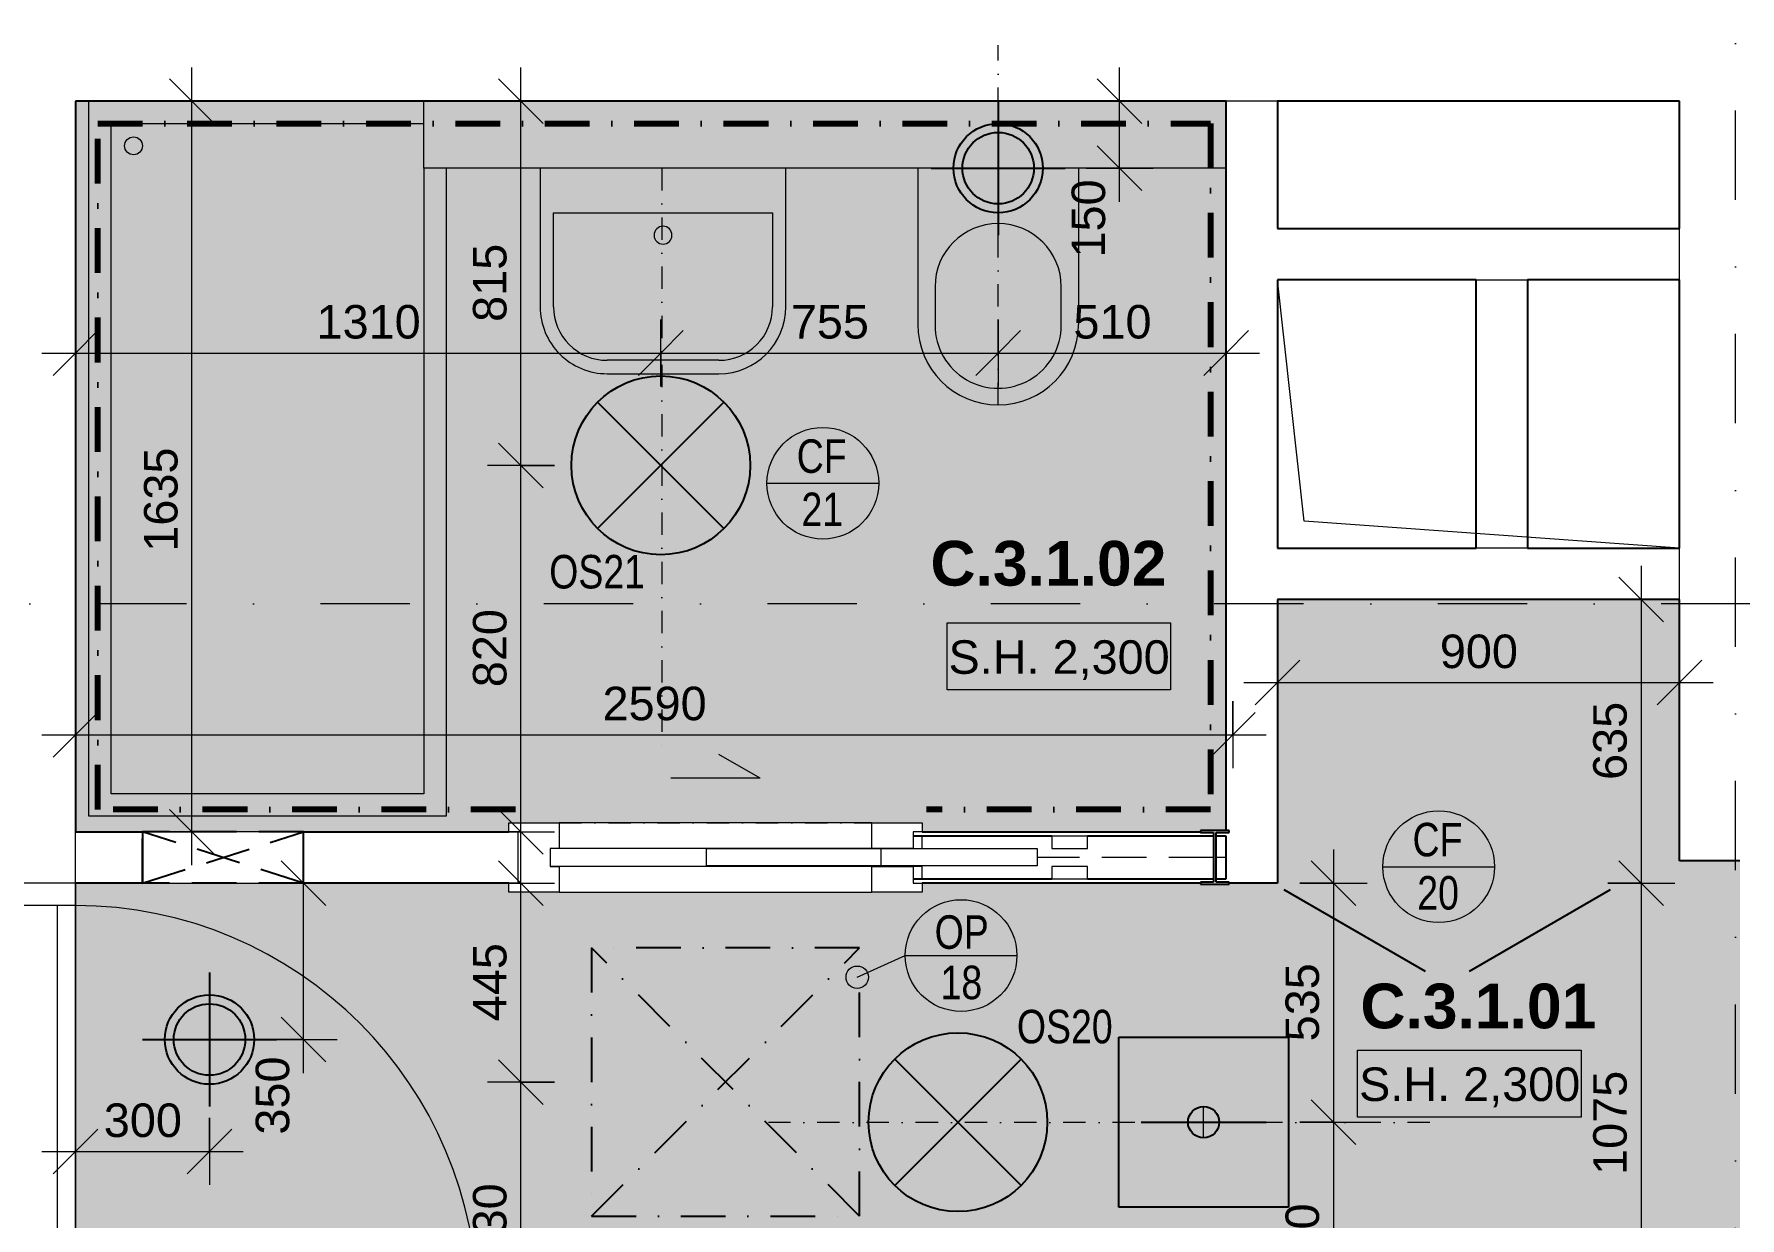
# Model space of a CAD drawing. Header units: millimetres. Extents: x -48393 to -1543, y -7799 to 13735.
# Drawn here: x -32542 to -28725, y -1976 to 673 of the extents above; entities that cross this region are included whole.
import ezdxf

# ---------------------------------------------------------------- set-up
doc = ezdxf.new("R2010")
doc.units = ezdxf.units.MM
for name, pattern in [('ABMV_DashDot_2_2mm-S0_6mm', [110, 50, -30, 0, -30]), ('HA_Dash_3mm-S1mm', [150, 100, -50]), ('HA_DashDot_10mm-S3mm', [500, 200, -150, 0, -150]), ('HA_DashDot_2_2mm-S0_6mm', [110, 50, -30, 0, -30]), ('HA_DashDot_4mm-S1mm', [200, 100, -50, 0, -50])]:
    doc.linetypes.add(name, pattern=pattern)
for name, color, linetype, lineweight in [('-UNDERLAY_A-DETL-____-OTLN', 9, 'Continuous', 25), ('-UNDERLAY_I-WALL-____-OTLN', 9, 'Continuous', 9), ('-UNDERLAY_P-SANR-FIXT-OTLN', 9, 'Continuous', 9), ('A-____-____-DIMS', 9, 'Continuous', 5), ('A-____-____-DIMS-50', 9, 'Continuous', 5), ('A-AREA-____-IDEN', 9, 'Continuous', 9), ('A-CLNG-____-IDEN', 9, 'Continuous', 9), ('A-CLNG-____-PATT', 9, 'Continuous', 9), ('A-DETL-____-OTLN', 9, 'Continuous', 25), ('A-DETL-____-THIN', 9, 'Continuous', 9), ('A-DETL-GENF-OTLN', 9, 'Continuous', 9), ('A-DOOR-____-MCUT', 9, 'HA_DashDot_2_2mm-S0_6mm', 9), ('A-DOOR-____-OTLN', 9, 'Continuous', 9), ('A-DOOR-FRAM-OTLN', 9, 'Continuous', 9), ('A-FLOR-____-OVHD', 9, 'HA_DashDot_4mm-S1mm', 25), ('A-GENM-____-HDLN', 9, 'HA_Dash_3mm-S1mm', 9), ('A-GENM-____-IDEN', 9, 'Continuous', 9), ('A-GENM-____-MCUT', 9, 'HA_Dash_3mm-S1mm', 25), ('A-GENM-____-OTLN', 9, 'Continuous', 9), ('A-WALL-____-MCUT', 9, 'Continuous', 9), ('E-LITE-EQPM-IDEN', 9, 'Continuous', 9), ('E-LITE-EQPM-OTLN', 9, 'Continuous', 9), ('G-____-____-DIMS', 9, 'Continuous', 5), ('I-WALL-____-MCUT', 9, 'Continuous', 25), ('I-WALL-____-OTLN', 9, 'Continuous', 9), ('M-HVAC-CDFF-OTLN', 9, 'Continuous', 9), ('S-COLS-____-MCUT', 9, 'Continuous', 25), ('S-COLS-____-OTLN', 9, 'Continuous', 9), ('S-GRID-____-OTLN', 9, 'Continuous', 5)]:
    doc.layers.add(name, color=color, linetype=linetype, lineweight=lineweight)
doc.styles.add('Arial_1', font='arial.ttf', dxfattribs={"height": 75})
doc.styles.add('Arial_2', font='arial.ttf', dxfattribs={"width": 0.8, "height": 75})
doc.styles.add('Arial_B', font='arialbd.ttf', dxfattribs={"height": 100})
doc.dimstyles.new('Inner_Dimensions', dxfattribs={"dimscale": 304.8, "dimtxt": 76.519455, "dimasz": 0.328084, "dimexe": 0.246063, "dimexo": 0.0625, "dimgap": 0.032808, "dimtad": 1, "dimdec": 0, "dimzin": 0, "dimdsep": 46, "dimtxsty": 'Arial_1', "dimblk1": 'OBLIQUE', "dimblk2": 'OBLIQUE', "dimsah": 1, "dimcen": 0.09, "dimdle": 0.246063, "dimazin": 0, "dimtfac": 1, "dimtdec": 4, "dimtix": 1, "dimtmove": 0, "dimatfit": 3, "dimfxl": 0.246063, "dimfxlon": 1, "dimtvp": 1, "dimtolj": 1, "dimtzin": 0, "dimlwd": 9, "dimlwe": 9, "dimarcsym": 2})
doc.dimstyles.new('Inner_Dimensions_1', dxfattribs={"dimscale": 304.8, "dimtxt": 76.519455, "dimasz": 0.328084, "dimexe": 0.246063, "dimexo": 0.0625, "dimgap": 0.032808, "dimtad": 1, "dimdec": 0, "dimzin": 0, "dimdsep": 46, "dimtxsty": 'Arial_1', "dimblk1": 'OBLIQUE', "dimblk2": 'OBLIQUE', "dimsah": 1, "dimcen": 0.09, "dimdle": 0.246063, "dimazin": 0, "dimtfac": 1, "dimtdec": 4, "dimtix": 1, "dimtmove": 2, "dimatfit": 3, "dimfxl": 0.246063, "dimfxlon": 1, "dimtvp": 1, "dimtolj": 1, "dimtzin": 0, "dimlwd": 9, "dimlwe": 9, "dimarcsym": 2})

# ---------------------------------------------------------------- blocks, each defined once
blk = doc.blocks.new('ABMV_WashBasin_Generic - 550x460-1465614-DPS_3NP-C')
at = {"layer": '-UNDERLAY_P-SANR-FIXT-OTLN'}
for p, q in [((250, 535), (0, 535)), ((0, 505), (250, 505)), ((-150, 385), (-150, 75)), ((-120, 175), (-120, 385)), ((370, 385), (370, 175)), ((400, 75), (400, 385)), ((370, 175), (-120, 175))]:
    blk.add_line(p, q, dxfattribs=at)
for centre, radius, start, end in [((0, 385), 150, 90, 180), ((250, 385), 150, 360, 90), ((0, 385), 120, 90, 180), ((250, 385), 120, 360, 90), ((125, 225), 20, 90, 270), ((125, 225), 20, 270, 90)]:
    blk.add_arc(centre, radius, start, end, dxfattribs=at)
blk = doc.blocks.new('ABMV_Toilet_WallHung - Default-1928450-DPS_3NP-C')
at = {"layer": '-UNDERLAY_P-SANR-FIXT-OTLN'}
for p, q in [((-55, 75), (-55, 424.6)), ((-16.3, 426.2), (-16.3, 340.3)), ((266.3, 340.3), (266.3, 426.2)), ((305, 75), (305, 424.6))]:
    blk.add_line(p, q, dxfattribs=at)
for centre, radius, start, end in [((125, 424.6), 180, 0, 180), ((125, 426.2), 141.3, 360, 180), ((125, 340.3), 141.3, 180, 360)]:
    blk.add_arc(centre, radius, start, end, dxfattribs=at)
blk = doc.blocks.new('ABMV_ShowerBasin_Generic - 800x1600-1646986-DPS_3NP-C')
at = {"layer": '-UNDERLAY_P-SANR-FIXT-OTLN'}
for p, q in [((150, 800), (1600, 800)), ((150, 800), (1600, 800)), ((1600, 800), (1600, 0)), ((1600, 800), (1600, 0)), ((0, 0), (0, 750)), ((0, 750), (0, 0)), ((50, 50), (50, 750)), ((50, 50), (50, 750)), ((150, 750), (1550, 750)), ((150, 750), (1550, 750)), ((1550, 750), (1550, 50)), ((1550, 750), (1550, 50)), ((1550, 50), (50, 50)), ((1550, 50), (50, 50)), ((1600, 0), (0, 0)), ((1600, 0), (0, 0))]:
    blk.add_line(p, q, dxfattribs=at)
blk.add_circle((100, 100), 20, dxfattribs=at)
blk = doc.blocks.new('HA_DR_Single_Swing_Solid - In_BJ_900x2100_Vstup-2040224-DPS_3NP-C')
at = {"layer": 'A-DOOR-____-MCUT'}
for p, q in [((-450, 125), (450, 125)), ((-450, -125), (450, -125))]:
    blk.add_line(p, q, dxfattribs=at)
at = {"layer": 'A-DOOR-____-OTLN', "lineweight": 5}
blk.add_line((450, 1025), (450, 125), dxfattribs=at)
at = {"layer": 'A-DOOR-____-OTLN'}
for p, q in [((-500, 125), (500, 125)), ((450, 125), (-450, 125)), ((-450, 125), (-450, 85)), ((450, 125), (450, 85)), ((450, 85), (-450, 85)), ((-500, -125), (500, -125))]:
    blk.add_line(p, q, dxfattribs=at)
at = {"layer": 'A-DOOR-____-OTLN', "lineweight": 5}
blk.add_arc((450, 125), 900, 90, 180, dxfattribs=at)
at = {"layer": 'A-DOOR-FRAM-OTLN'}
for p, q in [((-500, 125), (-500, -125)), ((-450, 125), (-500, 125)), ((-450, 125), (-450, -125)), ((450, -125), (450, 125)), ((450, 125), (500, 125)), ((500, 125), (500, -125)), ((-500, -125), (-450, -125)), ((-450, -125), (450, -125)), ((500, -125), (450, -125))]:
    blk.add_line(p, q, dxfattribs=at)
blk = doc.blocks.new('HA_DR_Single_SlidingToPocket_Solid - In_BJ_700x2100-2021921-DPS_3NP-C')
at = {"layer": 'A-DOOR-____-MCUT', "linetype": 'Continuous', "lineweight": 5}
for p, q in [((100, 177.5), (7.6, 230.8)), ((100, 177.5), (-100, 177.5)), ((-20, 20), (720, 20)), ((-20, -18.6), (-20, 20)), ((720, 20), (720, -18.6)), ((720, -18.6), (-20, -18.6))]:
    blk.add_line(p, q, dxfattribs=at)
at = {"layer": 'A-DOOR-____-MCUT'}
for p, q in [((-350, 77.5), (350, 77.5)), ((-350, -77.5), (350, -77.5))]:
    blk.add_line(p, q, dxfattribs=at)
at = {"layer": 'A-DOOR-____-OTLN'}
for p, q in [((370, 20), (-370, 20)), ((-370, 20), (-370, -20)), ((370, 20), (370, -20)), ((370, -20), (-370, -20))]:
    blk.add_line(p, q, dxfattribs=at)
at = {"layer": 'A-DOOR-FRAM-OTLN'}
for p, q in [((-462.5, 57.5), (-462.5, 77.5)), ((-462.5, 77.5), (-350, 77.5)), ((-350, 77.5), (-350, 20)), ((350, 77.5), (-350, 77.5)), ((350, 20), (350, 77.5)), ((350, 77.5), (462.5, 77.5)), ((462.5, 77.5), (462.5, 57.5)), ((-442.5, 57.5), (-462.5, 57.5)), ((-442.5, 57.5), (-442.5, -57.5)), ((462.5, 57.5), (442.5, 57.5)), ((442.5, 57.5), (442.5, 20)), ((462.5, 20), (462.5, 47.5)), ((752.5, 47.5), (752.5, 20)), ((832.5, 47.5), (752.5, 47.5)), ((832.5, 20), (832.5, 47.5)), ((-350, 20), (-370, 20)), ((-370, 20), (-370, -20)), ((442.5, 20), (350, 20)), ((752.5, 20), (832.5, 20)), ((-370, -20), (-350, -20)), ((-350, -20), (-350, -77.5)), ((350, -77.5), (350, -20)), ((350, -20), (442.5, -20)), ((462.5, -20), (442.5, -20)), ((442.5, -20), (442.5, -57.5)), ((462.5, -20), (462.5, -18.6)), ((462.5, -47.5), (462.5, -20)), ((752.5, -20), (752.5, -47.5)), ((832.5, -20), (752.5, -20)), ((832.5, -47.5), (832.5, -20)), ((-462.5, -57.5), (-442.5, -57.5)), ((-462.5, -77.5), (-462.5, -57.5)), ((442.5, -57.5), (462.5, -57.5)), ((462.5, -57.5), (462.5, -77.5)), ((752.5, -47.5), (832.5, -47.5)), ((-350, -77.5), (-462.5, -77.5)), ((-350, -77.5), (350, -77.5)), ((462.5, -77.5), (350, -77.5))]:
    blk.add_line(p, q, dxfattribs=at)
blk = doc.blocks.new('HA_GM_Shaft_Rectangle - Default-2056009-DPS_3NP-C')
at = {"layer": 'A-DETL-GENF-OTLN'}
for p, q in [((60, -60), (600, 0)), ((0, -900), (60, -60))]:
    blk.add_line(p, q, dxfattribs=at)
at = {"layer": 'A-GENM-____-OTLN'}
for p, q in [((0, -900), (0, 0)), ((0, 0), (600, 0)), ((600, 0), (600, -900)), ((600, -900), (0, -900))]:
    blk.add_line(p, q, dxfattribs=at)
blk = doc.blocks.new('HA_LF_GenericSymbol - OS21_koupelna-1935287-DPS_3NP-C')
at = {"layer": 'E-LITE-EQPM-OTLN', "color": 11, "lineweight": 25}
for p, q in [((141.4, 141.4), (-141.4, -141.4)), ((-141.4, 141.4), (141.4, -141.4))]:
    blk.add_line(p, q, dxfattribs=at)
blk.add_circle((0, 0), 200, dxfattribs=at)
blk = doc.blocks.new('HA_LF_GenericSymbol - OS20_chodby-1935301-DPS_3NP-C')
at = {"layer": 'E-LITE-EQPM-OTLN', "color": 11, "lineweight": 25}
for p, q in [((141.4, 141.4), (-141.4, -141.4)), ((-141.4, 141.4), (141.4, -141.4))]:
    blk.add_line(p, q, dxfattribs=at)
blk.add_circle((0, 0), 200, dxfattribs=at)
blk = doc.blocks.new('HA_GM_Tiling_LineBased - Generic Tiles-1987009-DPS_3NP-C')
at = {"layer": 'A-GENM-____-OTLN', "linetype": 'HA_DashDot_4mm-S1mm', "lineweight": 80}
blk.add_line((50, -50), (985, -50), dxfattribs=at)
blk = doc.blocks.new('HA_GM_Tiling_LineBased - Generic Tiles-1987010-DPS_3NP-C')
at = {"layer": 'A-GENM-____-OTLN', "linetype": 'HA_DashDot_4mm-S1mm', "lineweight": 80}
blk.add_line((50, -50), (1585, -50), dxfattribs=at)
blk = doc.blocks.new('HA_GM_Tiling_LineBased - Generic Tiles-1987011-DPS_3NP-C')
at = {"layer": 'A-GENM-____-OTLN', "linetype": 'HA_DashDot_4mm-S1mm', "lineweight": 80}
blk.add_line((50, -50), (2540, -50), dxfattribs=at)
blk = doc.blocks.new('HA_GM_Tiling_LineBased - Generic Tiles-1987012-DPS_3NP-C')
at = {"layer": 'A-GENM-____-OTLN', "linetype": 'HA_DashDot_4mm-S1mm', "lineweight": 80}
blk.add_line((50, -50), (685, -50), dxfattribs=at)
blk = doc.blocks.new('TB_Porotherm KP11_5_1750mm - TB_Porotherm KP11_5_1750mm-1871670-DPS_3NP-C')
at = {"layer": 'A-GENM-____-HDLN'}
for p, q in [((-790, 0), (-768.2, 0)), ((-761.9, 0), (-367.5, 0))]:
    blk.add_line(p, q, dxfattribs=at)
blk = doc.blocks.new('HA_VZT_GenericSymbol - Default-1930925-DPS_3NP-C')
at = {"layer": 'M-HVAC-CDFF-OTLN', "color": 92, "lineweight": 25}
for p, q in [((0, 150), (0, -150)), ((-150, 0), (150, 0))]:
    blk.add_line(p, q, dxfattribs=at)
for radius in [100, 80]:
    blk.add_circle((0, 0), radius, dxfattribs=at)
blk = doc.blocks.new('HA_GM_Opening_Rectangle_WallBased - Default-1969288-DPS_3NP-C')
at = {"layer": 'A-GENM-____-MCUT'}
for p, q in [((305, 57.5), (-55, -57.5)), ((-55, 57.5), (305, -57.5)), ((-55, 57.5), (-55, -57.5)), ((-55, 57.5), (305, 57.5)), ((305, 57.5), (305, -57.5)), ((-55, -57.5), (305, -57.5))]:
    blk.add_line(p, q, dxfattribs=at)
blk = doc.blocks.new('HA_sCO_I_Parallel - IPE 120-1976294-DPS_3NP-C')
at = {"layer": 'S-COLS-____-MCUT'}
for p, q in [((32, 60), (-32, 60)), ((-32, 60), (-32, 55.6)), ((-32, 55.6), (-3.15, 55.6)), ((-3.15, 55.6), (-3.15, -55.6)), ((3.15, 55.6), (32, 55.6)), ((3.15, -55.6), (3.15, 55.6)), ((32, 55.6), (32, 60)), ((-32, -55.6), (-32, -60)), ((-3.15, -55.6), (-32, -55.6)), ((-32, -60), (32, -60)), ((32, -55.6), (3.15, -55.6)), ((32, -60), (32, -55.6))]:
    blk.add_line(p, q, dxfattribs=at)
blk = doc.blocks.new('DIMBLOCK25-DPS_3NP-C')
at = {"layer": 'A-____-____-DIMS-50', "lineweight": 9, "transparency": 16777216}
for p, q in [((-29634.4, -1226.8), (-29684.4, -1176.8)), ((-29634.4, -1151.8), (-29634.4, -1761.8)), ((-29709.4, -1226.8), (-29559.4, -1226.8)), ((-29634.4, -1226.8), (-29709.4, -1226.8)), ((-29634.4, -1226.8), (-29584.4, -1276.8)), ((-29634.4, -1761.8), (-29684.4, -1711.8)), ((-29709.4, -1761.8), (-29559.4, -1761.8)), ((-29634.4, -1761.8), (-29709.4, -1761.8)), ((-29634.4, -1761.8), (-29584.4, -1811.8))]:
    blk.add_line(p, q, dxfattribs=at)
at = {"layer": 'A-____-____-DIMS-50', "color": 0, "lineweight": 9, "transparency": 16777216, "insert": (-29741.8, -1580.8), "char_height": 75, "width": 207.662, "attachment_point": 1, "rotation": 90, "line_spacing_factor": 0.941778, "style": 'Arial_1'}
blk.add_mtext('535', dxfattribs=at)
blk = doc.blocks.new('_Oblique')
at = {"color": 0, "linetype": 'ByBlock', "lineweight": -2}
blk.add_line((-0.5, -0.5), (0.5, 0.5), dxfattribs=at)
blk = doc.blocks.new('DIMBLOCK26-DPS_3NP-C')
at = {"layer": 'A-____-____-DIMS-50', "lineweight": 9, "transparency": 16777216}
for p, q in [((-29634.4, -1761.8), (-29684.4, -1711.8)), ((-29709.4, -1761.8), (-29559.4, -1761.8)), ((-29634.4, -1761.8), (-29709.4, -1761.8)), ((-29634.4, -1761.8), (-29634.4, -2376.8)), ((-29634.4, -1761.8), (-29584.4, -1811.8)), ((-29634.4, -2301.8), (-29684.4, -2251.8)), ((-29559.4, -2301.8), (-29709.4, -2301.8)), ((-29634.4, -2301.8), (-29584.4, -2351.8)), ((-29634.4, -2301.8), (-29559.4, -2301.8))]:
    blk.add_line(p, q, dxfattribs=at)
at = {"layer": 'A-____-____-DIMS-50', "color": 0, "lineweight": 9, "transparency": 16777216, "insert": (-29741.8, -2118.3), "char_height": 75, "width": 207.662, "attachment_point": 1, "rotation": 90, "line_spacing_factor": 0.941778, "style": 'Arial_1'}
blk.add_mtext('540', dxfattribs=at)
blk = doc.blocks.new('DIMBLOCK27-DPS_3NP-C')
at = {"layer": 'A-____-____-DIMS-50', "lineweight": 9, "transparency": 16777216}
for p, q in [((-32449.9, 34.6), (-32449.9, -115.4)), ((-32449.9, -40.4), (-32449.9, 34.6)), ((-32449.9, -40.4), (-32399.9, 9.6)), ((-31139.9, -115.4), (-31139.9, 34.6)), ((-31139.9, -40.4), (-31089.9, 9.6)), ((-32524.9, -40.4), (-31139.9, -40.4)), ((-32449.9, -40.4), (-32499.9, -90.4)), ((-31139.9, -40.4), (-31189.9, -90.4)), ((-31139.9, -40.4), (-31139.9, -115.4))]:
    blk.add_line(p, q, dxfattribs=at)
at = {"layer": 'A-____-____-DIMS-50', "color": 0, "lineweight": 9, "transparency": 16777216, "insert": (-31910.3, 67), "char_height": 75, "width": 276.883, "attachment_point": 1, "line_spacing_factor": 0.941778, "style": 'Arial_1'}
blk.add_mtext('1310', dxfattribs=at)
blk = doc.blocks.new('DIMBLOCK28-DPS_3NP-C')
at = {"layer": 'A-____-____-DIMS-50', "lineweight": 9, "transparency": 16777216}
for p, q in [((-31139.9, -115.4), (-31139.9, 34.6)), ((-31139.9, -40.4), (-31089.9, 9.6)), ((-30384.9, 34.6), (-30384.9, -115.4)), ((-30384.9, -40.4), (-30384.9, 34.6)), ((-30384.9, -40.4), (-30334.9, 9.6)), ((-31139.9, -40.4), (-31189.9, -90.4)), ((-31139.9, -40.4), (-30384.9, -40.4)), ((-31139.9, -40.4), (-31139.9, -115.4)), ((-30384.9, -40.4), (-30434.9, -90.4))]:
    blk.add_line(p, q, dxfattribs=at)
at = {"layer": 'A-____-____-DIMS-50', "color": 0, "lineweight": 9, "transparency": 16777216, "insert": (-30848.9, 67), "char_height": 75, "width": 207.662, "attachment_point": 1, "line_spacing_factor": 0.941778, "style": 'Arial_1'}
blk.add_mtext('755', dxfattribs=at)
blk = doc.blocks.new('DIMBLOCK29-DPS_3NP-C')
at = {"layer": 'A-____-____-DIMS-50', "lineweight": 9, "transparency": 16777216}
for p, q in [((-30384.9, 34.6), (-30384.9, -115.4)), ((-30384.9, -40.4), (-30384.9, 34.6)), ((-30384.9, -40.4), (-30334.9, 9.6)), ((-29874.9, 34.6), (-29874.9, -115.4)), ((-29874.9, -40.4), (-29874.9, 34.6)), ((-29874.9, -40.4), (-29824.9, 9.6)), ((-30384.9, -40.4), (-30434.9, -90.4)), ((-30384.9, -40.4), (-29799.9, -40.4)), ((-29874.9, -40.4), (-29924.9, -90.4))]:
    blk.add_line(p, q, dxfattribs=at)
at = {"layer": 'A-____-____-DIMS-50', "color": 0, "lineweight": 9, "transparency": 16777216, "insert": (-30216.4, 67), "char_height": 75, "width": 207.662, "attachment_point": 1, "line_spacing_factor": 0.941778, "style": 'Arial_1'}
blk.add_mtext('510', dxfattribs=at)
blk = doc.blocks.new('DIMBLOCK30-DPS_3NP-C')
at = {"layer": 'A-____-____-DIMS-50', "lineweight": 9, "transparency": 16777216}
for p, q in [((-31452.9, -291.8), (-31502.9, -241.8)), ((-31377.9, -291.8), (-31527.9, -291.8)), ((-31452.9, -1186.8), (-31452.9, -291.8)), ((-31452.9, -291.8), (-31402.9, -341.8)), ((-31452.9, -291.8), (-31377.9, -291.8)), ((-31452.9, -1111.8), (-31502.9, -1061.8)), ((-31527.9, -1111.8), (-31377.9, -1111.8)), ((-31452.9, -1111.8), (-31527.9, -1111.8)), ((-31452.9, -1111.8), (-31402.9, -1161.8))]:
    blk.add_line(p, q, dxfattribs=at)
at = {"layer": 'A-____-____-DIMS-50', "color": 0, "lineweight": 9, "transparency": 16777216, "insert": (-31560.3, -788.3), "char_height": 75, "width": 207.662, "attachment_point": 1, "rotation": 90, "line_spacing_factor": 0.941778, "style": 'Arial_1'}
blk.add_mtext('820', dxfattribs=at)
blk = doc.blocks.new('DIMBLOCK31-DPS_3NP-C')
at = {"layer": 'A-____-____-DIMS-50', "lineweight": 9, "transparency": 16777216}
for p, q in [((-31452.9, 523.2), (-31502.9, 573.2)), ((-31452.9, -291.8), (-31452.9, 598.2)), ((-31527.9, 523.2), (-31377.9, 523.2)), ((-31452.9, 523.2), (-31527.9, 523.2)), ((-31452.9, 523.2), (-31402.9, 473.2)), ((-31452.9, -291.8), (-31502.9, -241.8)), ((-31377.9, -291.8), (-31527.9, -291.8)), ((-31452.9, -291.8), (-31402.9, -341.8)), ((-31452.9, -291.8), (-31377.9, -291.8))]:
    blk.add_line(p, q, dxfattribs=at)
at = {"layer": 'A-____-____-DIMS-50', "color": 0, "lineweight": 9, "transparency": 16777216, "insert": (-31560.3, 29.2), "char_height": 75, "width": 207.662, "attachment_point": 1, "rotation": 90, "line_spacing_factor": 0.941778, "style": 'Arial_1'}
blk.add_mtext('815', dxfattribs=at)
blk = doc.blocks.new('HA_TAG_GM_Products - Generic-588599-DPS_3NP-C')
at = {"layer": 'A-GENM-____-IDEN'}
blk.add_line((-2.5, 0), (2.5, 0), dxfattribs=at)
blk.add_circle((0, 0), 2.5, dxfattribs=at)
blk = doc.blocks.new('Spot Elevations - Generic-448778-DPS_3NP-C')
at = {"layer": 'G-____-____-DIMS', "lineweight": 9}
for p, q in [((-5, 0), (-5, 3)), ((-5, 3), (5, 3)), ((5, 3), (5, 0)), ((5, 0), (-5, 0))]:
    blk.add_line(p, q, dxfattribs=at)
blk = doc.blocks.new('HA_Tag_Ceiling - Group _ Type Mark-1700485-DPS_3NP-C')
at = {"layer": 'A-CLNG-____-IDEN'}
blk.add_line((-2.5, 0), (2.5, 0), dxfattribs=at)
blk.add_circle((0, 0), 2.5, dxfattribs=at)
blk = doc.blocks.new('DIMBLOCK83-DPS_3NP-C')
at = {"layer": 'A-____-____-DIMS-50', "lineweight": 9, "transparency": 16777216}
for p, q in [((-31452.9, -1671.8), (-31502.9, -1621.8)), ((-31377.9, -1671.8), (-31527.9, -1671.8)), ((-31452.9, -2376.8), (-31452.9, -1671.8)), ((-31452.9, -1671.8), (-31402.9, -1721.8)), ((-31452.9, -1671.8), (-31377.9, -1671.8)), ((-31452.9, -2301.8), (-31502.9, -2251.8)), ((-31527.9, -2301.8), (-31377.9, -2301.8)), ((-31452.9, -2301.8), (-31527.9, -2301.8)), ((-31452.9, -2301.8), (-31402.9, -2351.8))]:
    blk.add_line(p, q, dxfattribs=at)
at = {"layer": 'A-____-____-DIMS-50', "color": 0, "lineweight": 9, "transparency": 16777216, "insert": (-31560.3, -2073.3), "char_height": 75, "width": 207.662, "attachment_point": 1, "rotation": 90, "line_spacing_factor": 0.941778, "style": 'Arial_1'}
blk.add_mtext('630', dxfattribs=at)
blk = doc.blocks.new('DIMBLOCK84-DPS_3NP-C')
at = {"layer": 'A-____-____-DIMS-50', "lineweight": 9, "transparency": 16777216}
for p, q in [((-31452.9, -1226.8), (-31502.9, -1176.8)), ((-31452.9, -1671.8), (-31452.9, -1151.8)), ((-31527.9, -1226.8), (-31377.9, -1226.8)), ((-31452.9, -1226.8), (-31527.9, -1226.8)), ((-31452.9, -1226.8), (-31402.9, -1276.8)), ((-31452.9, -1671.8), (-31502.9, -1621.8)), ((-31377.9, -1671.8), (-31527.9, -1671.8)), ((-31452.9, -1671.8), (-31402.9, -1721.8)), ((-31452.9, -1671.8), (-31377.9, -1671.8))]:
    blk.add_line(p, q, dxfattribs=at)
at = {"layer": 'A-____-____-DIMS-50', "color": 0, "lineweight": 9, "transparency": 16777216, "insert": (-31560.3, -1535.8), "char_height": 75, "width": 207.662, "attachment_point": 1, "rotation": 90, "line_spacing_factor": 0.941778, "style": 'Arial_1'}
blk.add_mtext('445', dxfattribs=at)
blk = doc.blocks.new('DIMBLOCK102-DPS_3NP-C')
at = {"layer": 'A-____-____-DIMS-50', "lineweight": 9, "transparency": 16777216}
for p, q in [((-30113.1, 523.2), (-30163.1, 573.2)), ((-30113.1, 298.2), (-30113.1, 598.2)), ((-30188.1, 523.2), (-30038.1, 523.2)), ((-30113.1, 523.2), (-30188.1, 523.2)), ((-30113.1, 523.2), (-30063.1, 473.2)), ((-30113.1, 373.2), (-30163.1, 423.2)), ((-30188.1, 373.2), (-30038.1, 373.2)), ((-30113.1, 373.2), (-30188.1, 373.2)), ((-30113.1, 373.2), (-30063.1, 323.2))]:
    blk.add_line(p, q, dxfattribs=at)
at = {"layer": 'A-____-____-DIMS-50', "color": 0, "lineweight": 9, "transparency": 16777216, "insert": (-30220.5, 173.3), "char_height": 75, "width": 207.662, "attachment_point": 1, "rotation": 90, "line_spacing_factor": 0.941778, "style": 'Arial_1'}
blk.add_mtext('150', dxfattribs=at)
blk = doc.blocks.new('DIMBLOCK105-DPS_3NP-C')
at = {"layer": 'A-____-____-DIMS-50', "lineweight": 9, "transparency": 16777216}
for p, q in [((-31939.2, -1226.8), (-31989.2, -1176.8)), ((-31939.2, -1651.8), (-31939.2, -1151.8)), ((-32014.2, -1226.8), (-31864.2, -1226.8)), ((-31939.2, -1226.8), (-32014.2, -1226.8)), ((-31939.2, -1226.8), (-31889.2, -1276.8)), ((-31939.2, -1576.8), (-31989.2, -1526.8)), ((-32014.2, -1576.8), (-31864.2, -1576.8)), ((-31939.2, -1576.8), (-32014.2, -1576.8)), ((-31939.2, -1576.8), (-31889.2, -1626.8))]:
    blk.add_line(p, q, dxfattribs=at)
at = {"layer": 'A-____-____-DIMS-50', "color": 0, "lineweight": 9, "transparency": 16777216, "insert": (-32046.5, -1789.5), "char_height": 75, "width": 207.662, "attachment_point": 1, "rotation": 90, "line_spacing_factor": 0.941778, "style": 'Arial_1'}
blk.add_mtext('350', dxfattribs=at)
blk = doc.blocks.new('DIMBLOCK106-DPS_3NP-C')
at = {"layer": 'A-____-____-DIMS-50', "lineweight": 9, "transparency": 16777216}
for p, q in [((-32449.9, -1752.1), (-32449.9, -1902.1)), ((-32449.9, -1827.1), (-32449.9, -1752.1)), ((-32149.9, -1752.1), (-32149.9, -1902.1)), ((-32149.9, -1827.1), (-32149.9, -1752.1)), ((-32449.9, -1827.1), (-32399.9, -1777.1)), ((-32149.9, -1827.1), (-32099.9, -1777.1)), ((-32524.9, -1827.1), (-32074.9, -1827.1)), ((-32449.9, -1827.1), (-32499.9, -1877.1)), ((-32149.9, -1827.1), (-32199.9, -1877.1))]:
    blk.add_line(p, q, dxfattribs=at)
at = {"layer": 'A-____-____-DIMS-50', "color": 0, "lineweight": 9, "transparency": 16777216, "insert": (-32386.4, -1719.8), "char_height": 75, "width": 207.662, "attachment_point": 1, "line_spacing_factor": 0.941778, "style": 'Arial_1'}
blk.add_mtext('300', dxfattribs=at)
blk = doc.blocks.new('DIMBLOCK112-DPS_3NP-C')
at = {"layer": 'A-____-____-DIMS-50', "lineweight": 9, "transparency": 16777216}
for p, q in [((-32449.9, -819.6), (-32449.9, -969.6)), ((-32449.9, -894.6), (-32449.9, -819.6)), ((-29859.9, -819.6), (-29859.9, -969.6)), ((-29859.9, -894.6), (-29859.9, -819.6)), ((-32449.9, -894.6), (-32399.9, -844.6)), ((-29859.9, -894.6), (-29809.9, -844.6)), ((-32524.9, -894.6), (-29784.9, -894.6)), ((-32449.9, -894.6), (-32499.9, -944.6)), ((-29859.9, -894.6), (-29909.9, -944.6))]:
    blk.add_line(p, q, dxfattribs=at)
at = {"layer": 'A-____-____-DIMS-50', "color": 0, "lineweight": 9, "transparency": 16777216, "insert": (-31270.3, -787.2), "char_height": 75, "width": 276.883, "attachment_point": 1, "line_spacing_factor": 0.941778, "style": 'Arial_1'}
blk.add_mtext('2590', dxfattribs=at)
blk = doc.blocks.new('DIMBLOCK113-DPS_3NP-C')
at = {"layer": 'A-____-____-DIMS-50', "lineweight": 9, "transparency": 16777216}
for p, q in [((-32189.2, 523.2), (-32239.2, 573.2)), ((-32189.2, -1186.8), (-32189.2, 598.2)), ((-32264.2, 523.2), (-32114.2, 523.2)), ((-32189.2, 523.2), (-32264.2, 523.2)), ((-32189.2, 523.2), (-32139.2, 473.2)), ((-32189.2, -1111.8), (-32239.2, -1061.8)), ((-32264.2, -1111.8), (-32114.2, -1111.8)), ((-32189.2, -1111.8), (-32264.2, -1111.8)), ((-32189.2, -1111.8), (-32139.2, -1161.8))]:
    blk.add_line(p, q, dxfattribs=at)
at = {"layer": 'A-____-____-DIMS-50', "color": 0, "lineweight": 9, "transparency": 16777216, "insert": (-32296.5, -485), "char_height": 75, "width": 276.883, "attachment_point": 1, "rotation": 90, "line_spacing_factor": 0.941778, "style": 'Arial_1'}
blk.add_mtext('1635', dxfattribs=at)
blk = doc.blocks.new('DIMBLOCK145-DPS_3NP-C')
at = {"layer": 'A-____-____-DIMS-50', "lineweight": 9, "transparency": 16777216}
for p, q in [((-28945.8, -516.8), (-28945.8, -1226.8)), ((-28945.8, -591.8), (-28995.8, -541.8)), ((-28870.8, -591.8), (-29020.8, -591.8)), ((-28945.8, -591.8), (-28895.8, -641.8)), ((-28945.8, -591.8), (-28870.8, -591.8)), ((-28945.8, -1226.8), (-28995.8, -1176.8)), ((-29020.8, -1226.8), (-28870.8, -1226.8)), ((-28945.8, -1226.8), (-29020.8, -1226.8)), ((-28945.8, -1226.8), (-28895.8, -1276.8))]:
    blk.add_line(p, q, dxfattribs=at)
at = {"layer": 'A-____-____-DIMS-50', "color": 0, "lineweight": 9, "transparency": 16777216, "insert": (-29053.2, -995.8), "char_height": 75, "width": 207.662, "attachment_point": 1, "rotation": 90, "line_spacing_factor": 0.941778, "style": 'Arial_1'}
blk.add_mtext('635', dxfattribs=at)
blk = doc.blocks.new('DIMBLOCK146-DPS_3NP-C')
at = {"layer": 'A-____-____-DIMS-50', "lineweight": 9, "transparency": 16777216}
for p, q in [((-28945.8, -1226.8), (-28995.8, -1176.8)), ((-29020.8, -1226.8), (-28870.8, -1226.8)), ((-28945.8, -1226.8), (-29020.8, -1226.8)), ((-28945.8, -1226.8), (-28945.8, -2376.8)), ((-28945.8, -1226.8), (-28895.8, -1276.8)), ((-28945.8, -2301.8), (-28995.8, -2251.8)), ((-28870.8, -2301.8), (-29020.8, -2301.8)), ((-28945.8, -2301.8), (-28895.8, -2351.8)), ((-28945.8, -2301.8), (-28870.8, -2301.8))]:
    blk.add_line(p, q, dxfattribs=at)
at = {"layer": 'A-____-____-DIMS-50', "color": 0, "lineweight": 9, "transparency": 16777216, "insert": (-29053.2, -1879.7), "char_height": 75, "width": 276.883, "attachment_point": 1, "rotation": 90, "line_spacing_factor": 0.941778, "style": 'Arial_1'}
blk.add_mtext('1075', dxfattribs=at)
blk = doc.blocks.new('DIMBLOCK147-DPS_3NP-C')
at = {"layer": 'A-____-____-DIMS-50', "lineweight": 9, "transparency": 16777216}
for p, q in [((-29759.9, -702.8), (-29759.9, -852.8)), ((-29759.9, -777.8), (-29759.9, -702.8)), ((-28859.9, -702.8), (-28859.9, -852.8)), ((-28859.9, -777.8), (-28859.9, -702.8)), ((-29759.9, -777.8), (-29709.9, -727.8)), ((-28859.9, -777.8), (-28809.9, -727.8)), ((-29834.9, -777.8), (-28784.9, -777.8)), ((-29759.9, -777.8), (-29809.9, -827.8)), ((-28859.9, -777.8), (-28909.9, -827.8))]:
    blk.add_line(p, q, dxfattribs=at)
at = {"layer": 'A-____-____-DIMS-50', "color": 0, "lineweight": 9, "transparency": 16777216, "insert": (-29396.4, -670.5), "char_height": 75, "width": 207.662, "attachment_point": 1, "line_spacing_factor": 0.941778, "style": 'Arial_1'}
blk.add_mtext('900', dxfattribs=at)

msp = doc.modelspace()

# ---------------------------------------------------------------- hatches: boundary and pattern name
at = {"layer": 'A-CLNG-____-PATT', "lineweight": 5}
msp.add_hatch(color=256, dxfattribs=at).paths.add_polyline_path([(-29931.9, -1111.8), (-29931.9, -1109.3), (-29874.9, -1109.3), (-29874.9, 523.2), (-32449.9, 523.2), (-32449.9, -1111.8), (-31479.9, -1111.8), (-31479.9, -1091.8), (-30554.9, -1091.8), (-30554.9, -1111.8), (-30437.8, -1111.8)])
h = msp.add_hatch(color=256, dxfattribs=at)
h.paths.add_polyline_path([(-28805.2, -2301.8), (-28724.9, -2301.8), (-28724.9, -1176.8), (-28859.9, -1176.8), (-28859.9, -591.8), (-29759.9, -591.8), (-29759.9, -1226.8), (-29867.9, -1226.8), (-29867.9, -1229.3), (-29931.9, -1229.3), (-29931.9, -1226.8), (-30554.9, -1226.8), (-30554.9, -1246.8), (-31479.9, -1246.8), (-31479.9, -1226.8), (-32449.9, -1226.8), (-32449.9, -2301.8), (-29881.9, -2301.8), (-29881.9, -2299.3), (-29817.9, -2299.3), (-29817.9, -2301.8), (-29621.5, -2301.8)])
h.paths.add_polyline_path([(-29925, -1796.8), (-29934, -1795.6), (-29942.5, -1792.1), (-29949.7, -1786.5), (-29955.3, -1779.3), (-29958.8, -1770.9), (-29960, -1761.8), (-29958.8, -1752.7), (-29955.3, -1744.3), (-29949.7, -1737), (-29942.5, -1731.5), (-29934, -1728), (-29925, -1726.8), (-29915.9, -1728), (-29907.5, -1731.5), (-29900.2, -1737), (-29894.7, -1744.3), (-29891.2, -1752.7), (-29890, -1761.8), (-29891.2, -1770.9), (-29894.7, -1779.3), (-29900.2, -1786.5), (-29907.5, -1792.1), (-29915.9, -1795.6)])
at = {"layer": 'A-DETL-GENF-OTLN'}
msp.add_hatch(color=1, dxfattribs=at).paths.add_polyline_path([(-29925, -1796.8), (-29915.9, -1795.6), (-29907.5, -1792.1), (-29900.2, -1786.5), (-29894.7, -1779.3), (-29891.2, -1770.9), (-29890, -1761.8), (-29891.2, -1752.7), (-29894.7, -1744.3), (-29900.2, -1737), (-29907.5, -1731.5), (-29915.9, -1728), (-29925, -1726.8), (-29934, -1728), (-29942.5, -1731.5), (-29949.7, -1737), (-29955.3, -1744.3), (-29958.8, -1752.7), (-29960, -1761.8), (-29958.8, -1770.9), (-29955.3, -1779.3), (-29949.7, -1786.5), (-29942.5, -1792.1), (-29934, -1795.6)])
at = {"layer": 'A-GENM-____-IDEN'}
h = msp.add_hatch(color=256, dxfattribs=at)
edge = h.paths.add_edge_path()
edge.add_arc((-30700.4, -1437.2), 25, 0, 360)

# ---------------------------------------------------------------- linework, layer by layer
at = {"layer": '-UNDERLAY_A-DETL-____-OTLN'}
for p, q in [((-29428.8, -1424.3), (-29744.9, -1241.8)), ((-29014.9, -1241.8), (-29331, -1424.3))]:
    msp.add_line(p, q, dxfattribs=at)
at = {"layer": '-UNDERLAY_I-WALL-____-OTLN'}
for p, q in [((-31669.9, 373.2), (-31669.9, 523.2)), ((-29874.9, 373.2), (-31669.9, 373.2))]:
    msp.add_line(p, q, dxfattribs=at)
at = {"layer": 'A-DETL-____-OTLN', "linetype": 'ABMV_DashDot_2_2mm-S0_6mm', "lineweight": 5}
for p, q in [((-30384.9, -156.9), (-30384.9, 648.2)), ((-31137.4, 373.2), (-31137.4, -926.8)), ((-29418.5, -1762.2), (-30898.5, -1762.2))]:
    msp.add_line(p, q, dxfattribs=at)
at = {"layer": 'A-DETL-____-OTLN'}
for p, q in [((-30115, -1571.8), (-29735, -1571.8)), ((-30115, -1951.8), (-30115, -1571.8)), ((-29735, -1571.8), (-29735, -1951.8)), ((-30065, -1761.8), (-29785, -1761.8)), ((-29735, -1951.8), (-30115, -1951.8))]:
    msp.add_line(p, q, dxfattribs=at)
msp.add_circle((-29925, -1761.8), 35, dxfattribs=at)
at = {"layer": 'A-DETL-____-THIN'}
msp.add_line((-29925, -1796.8), (-29925, -1726.8), dxfattribs=at)
for start, end in [(0, 180), (180, 360)]:
    msp.add_arc((-29925, -1761.8), 35, start, end, dxfattribs=at)
at = {"layer": 'A-FLOR-____-OVHD'}
for p, q in [((-30694.9, -1371.8), (-31294.9, -1371.8)), ((-31294.9, -1371.8), (-31294.9, -1971.8)), ((-30694.9, -1971.8), (-31294.9, -1371.8)), ((-31294.9, -1971.8), (-30694.9, -1371.8)), ((-30694.9, -1971.8), (-30694.9, -1371.8)), ((-31294.9, -1971.8), (-30694.9, -1971.8))]:
    msp.add_line(p, q, dxfattribs=at)
at = {"layer": 'A-GENM-____-IDEN'}
msp.add_line((-30700.4, -1437.2), (-30592.9, -1388.8), dxfattribs=at)
msp.add_circle((-30700.4, -1437.2), 25, dxfattribs=at)
at = {"layer": 'A-WALL-____-MCUT'}
for p, q in [((-29759.9, 523.2), (-29874.9, 523.2)), ((-28859.9, 123.2), (-28859.9, 238.2)), ((-28859.9, -591.8), (-28859.9, -476.8)), ((-32449.9, -1226.8), (-32449.9, -1111.8))]:
    msp.add_line(p, q, dxfattribs=at)
at = {"layer": 'I-WALL-____-MCUT'}
for p, q in [((-29874.9, 523.2), (-32449.9, 523.2)), ((-32449.9, 523.2), (-32449.9, -1111.8)), ((-29874.9, -1109.3), (-29874.9, 523.2)), ((-28859.9, 523.2), (-29759.9, 523.2)), ((-29759.9, 523.2), (-29759.9, 238.2)), ((-28859.9, 238.2), (-28859.9, 523.2)), ((-29759.9, 238.2), (-28859.9, 238.2)), ((-29314.9, 123.2), (-29759.9, 123.2)), ((-29759.9, 123.2), (-29759.9, -476.8)), ((-29314.9, -476.8), (-29314.9, 123.2)), ((-28859.9, 123.2), (-29199.9, 123.2)), ((-29199.9, 123.2), (-29199.9, -476.8)), ((-28859.9, -476.8), (-28859.9, 123.2)), ((-29759.9, -476.8), (-29314.9, -476.8)), ((-29199.9, -476.8), (-28859.9, -476.8)), ((-29759.9, -591.8), (-29759.9, -1226.8)), ((-28859.9, -591.8), (-29759.9, -591.8)), ((-28859.9, -1176.8), (-28859.9, -591.8)), ((-32449.9, -1111.8), (-32299.6, -1111.8)), ((-32299.6, -1111.8), (-32299.6, -1226.8)), ((-31939.6, -1226.8), (-31939.6, -1111.8)), ((-31939.6, -1111.8), (-31479.9, -1111.8)), ((-30264.9, -1121.8), (-30574.9, -1121.8)), ((-30554.9, -1111.8), (-29931.9, -1111.8)), ((-29903.1, -1121.8), (-30184.9, -1121.8)), ((-29874.9, -1121.8), (-29896.8, -1121.8)), ((-29874.9, -1216.8), (-29874.9, -1121.8)), ((-28724.9, -1176.8), (-28859.9, -1176.8)), ((-30574.9, -1216.8), (-30264.9, -1216.8)), ((-30184.9, -1216.8), (-29903.1, -1216.8)), ((-29896.8, -1216.8), (-29874.9, -1216.8)), ((-32299.6, -1226.8), (-32449.9, -1226.8)), ((-31479.9, -1226.8), (-31939.6, -1226.8)), ((-29931.9, -1226.8), (-30554.9, -1226.8)), ((-29759.9, -1226.8), (-29867.9, -1226.8))]:
    msp.add_line(p, q, dxfattribs=at)
at = {"layer": 'I-WALL-____-OTLN'}
for p, q in [((-31939.6, -1111.8), (-32299.6, -1111.8)), ((-32299.6, -1226.8), (-31939.6, -1226.8))]:
    msp.add_line(p, q, dxfattribs=at)
at = {"layer": 'S-GRID-____-OTLN', "linetype": 'HA_DashDot_10mm-S3mm', "lineweight": 9}
for p, q in [((-28734.9, -6198.9), (-28734.9, 12134.7)), ((-22199.7, -601.8), (-46792.8, -601.8))]:
    msp.add_line(p, q, dxfattribs=at)

# ---------------------------------------------------------------- block references
at = {"layer": '-UNDERLAY_P-SANR-FIXT-OTLN'}
for name, p, rotation in [('ABMV_ShowerBasin_Generic - 800x1600-1646986-DPS_3NP-C', (-32419.9, 523.2), 270.0000000000005), ('ABMV_WashBasin_Generic - 550x460-1465614-DPS_3NP-C', (-31009.9, 448.2), 180), ('ABMV_Toilet_WallHung - Default-1928450-DPS_3NP-C', (-30259.9, 448.2), 180)]:
    msp.add_blockref(name, p, dxfattribs=dict(at, rotation=rotation))
at = {"layer": 'A-CLNG-____-IDEN', "xscale": 49.99999999999998, "yscale": 49.99999999999998, "zscale": 49.99999999999998}
for p in [(-30777.3, -331.9), (-29399, -1190)]:
    msp.add_blockref('HA_Tag_Ceiling - Group _ Type Mark-1700485-DPS_3NP-C', p, dxfattribs=at)
at = {"layer": 'A-DOOR-____-OTLN'}
msp.add_blockref('HA_DR_Single_SlidingToPocket_Solid - In_BJ_700x2100-2021921-DPS_3NP-C', (-31017.4, -1169.3), dxfattribs=at)
at = {"layer": 'A-DOOR-____-OTLN', "rotation": 269.9999999999997}
msp.add_blockref('HA_DR_Single_Swing_Solid - In_BJ_900x2100_Vstup-2040224-DPS_3NP-C', (-32574.9, -1726.8), dxfattribs=at)
at = {"layer": 'A-GENM-____-IDEN', "xscale": 49.99999999999998, "yscale": 49.99999999999998, "zscale": 49.99999999999998}
msp.add_blockref('HA_TAG_GM_Products - Generic-588599-DPS_3NP-C', (-30467.9, -1388.8), dxfattribs=at)
at = {"layer": 'A-GENM-____-OTLN', "linetype": 'HA_DashDot_4mm-S1mm', "lineweight": 80}
for name, p, rotation in [('HA_GM_Tiling_LineBased - Generic Tiles-1987010-DPS_3NP-C', (-32449.9, -1111.8), 89.99999999999984), ('HA_GM_Tiling_LineBased - Generic Tiles-1987010-DPS_3NP-C', (-29859.9, 523.2), 269.9999999999998), ('HA_GM_Tiling_LineBased - Generic Tiles-1987009-DPS_3NP-C', (-31414.9, -1111.8), 180), ('HA_GM_Tiling_LineBased - Generic Tiles-1987012-DPS_3NP-C', (-29859.9, -1111.8), 180)]:
    msp.add_blockref(name, p, dxfattribs=dict(at, rotation=rotation))
msp.add_blockref('HA_GM_Tiling_LineBased - Generic Tiles-1987011-DPS_3NP-C', (-32449.9, 523.2), dxfattribs=at)
at = {"layer": 'A-GENM-____-OTLN', "lineweight": 5, "rotation": 89.9999999999996}
msp.add_blockref('HA_GM_Shaft_Rectangle - Default-2056009-DPS_3NP-C', (-29759.9, -476.8), dxfattribs=at)
at = {"layer": 'A-GENM-____-OTLN', "rotation": 180}
for name, p in [('HA_GM_Opening_Rectangle_WallBased - Default-1969288-DPS_3NP-C', (-31994.6, -1169.3)), ('TB_Porotherm KP11_5_1750mm - TB_Porotherm KP11_5_1750mm-1871670-DPS_3NP-C', (-30664.9, -1169.3))]:
    msp.add_blockref(name, p, dxfattribs=at)
at = {"layer": 'E-LITE-EQPM-OTLN', "color": 11, "lineweight": 25}
for name, p in [('HA_LF_GenericSymbol - OS21_koupelna-1935287-DPS_3NP-C', (-31139.9, -291.8)), ('HA_LF_GenericSymbol - OS20_chodby-1935301-DPS_3NP-C', (-30474.9, -1761.8))]:
    msp.add_blockref(name, p, dxfattribs=at)
at = {"layer": 'G-____-____-DIMS', "lineweight": 9, "xscale": 49.99999999999998, "yscale": 49.99999999999998, "zscale": 49.99999999999998}
for p in [(-30249.3, -794.2), (-29330.4, -1750.2)]:
    msp.add_blockref('Spot Elevations - Generic-448778-DPS_3NP-C', p, dxfattribs=at)
at = {"layer": 'M-HVAC-CDFF-OTLN', "color": 92, "lineweight": 25}
for p in [(-30384.9, 373.2), (-32149.9, -1576.8)]:
    msp.add_blockref('HA_VZT_GenericSymbol - Default-1930925-DPS_3NP-C', p, dxfattribs=at)
at = {"layer": 'S-COLS-____-OTLN', "rotation": 180}
msp.add_blockref('HA_sCO_I_Parallel - IPE 120-1976294-DPS_3NP-C', (-29899.9, -1169.3), dxfattribs=at)

# ---------------------------------------------------------------- texts
at = {"layer": 'A-AREA-____-IDEN', "lineweight": 5, "char_height": 100, "width": 653.375, "attachment_point": 1, "style": 'Arial_B'}
for s, insert in [('C.3.1.02', (-30536.4, -460.9)), ('C.3.1.01', (-29574.2, -1451.6))]:
    msp.add_mtext(s, dxfattribs=dict(at, insert=insert))
at = {"layer": 'A-CLNG-____-IDEN', "lineweight": 5, "char_height": 75, "attachment_point": 1, "style": 'Arial_2'}
for s, insert, width in [('CF', (-30835.7, -233.7), 137.89), ('21', (-30825.1, -352.8), 115.443), ('CF', (-29457.5, -1091.8), 137.89), ('20', (-29446.9, -1210.9), 115.443)]:
    msp.add_mtext(s, dxfattribs=dict(at, insert=insert, width=width))
at = {"layer": 'A-GENM-____-IDEN', "lineweight": 5, "char_height": 75, "attachment_point": 1, "style": 'Arial_2'}
for s, insert, width in [('OP', (-30527, -1298.7), 147.51), ('18', (-30513.8, -1411.4), 115.443)]:
    msp.add_mtext(s, dxfattribs=dict(at, insert=insert, width=width))
at = {"layer": 'E-LITE-EQPM-IDEN', "lineweight": 5, "char_height": 75, "width": 262.953, "attachment_point": 1, "style": 'Arial_2'}
for s, insert in [('OS21', (-31389.6, -492.3)), ('OS20', (-30342.9, -1510.2))]:
    msp.add_mtext(s, dxfattribs=dict(at, insert=insert))
at = {"layer": 'G-____-____-DIMS', "lineweight": 9, "char_height": 75, "width": 592.246, "attachment_point": 1, "line_spacing_factor": 0.941778, "style": 'Arial_1'}
for insert in [(-30496, -683.3), (-29577.1, -1639.3)]:
    msp.add_mtext('S.H. 2,300', dxfattribs=dict(at, insert=insert))

# ---------------------------------------------------------------- dimensions: what is measured, and where the dimension line sits
at = {"layer": 'A-____-____-DIMS', "lineweight": 9}
for base, p1, p2, override, picture, middle in [((-32189.2, 523.2), (-32264.2, -1111.8), (-32264.2, 523.2), {"dimpost": '<>', "dimfxl": 1635}, 'DIMBLOCK113-DPS_3NP-C', (-32246.5, -346.5)), ((-30113.1, 523.2), (-30188.1, 373.2), (-30188.1, 523.2), {"dimpost": '<>', "dimfxl": 150}, 'DIMBLOCK102-DPS_3NP-C', (-30170.5, 277.1)), ((-31939.2, -1226.8), (-32014.2, -1576.8), (-32014.2, -1226.8), {"dimpost": '<>', "dimfxl": 350}, 'DIMBLOCK105-DPS_3NP-C', (-31996.5, -1685.6))]:
    dim = msp.add_linear_dim(base=base, p1=p1, p2=p2, angle=90, dimstyle='Inner_Dimensions_1', override=override, dxfattribs=at)
    dim.commit()
    dim.dimension.update_dxf_attribs({"geometry": picture, "text_midpoint": middle, "dimtype": 160, "text_rotation": 90})
for base, p1, p2, override, picture, middle in [((-31452.9, 523.2), (-31377.9, -291.8), (-31527.9, 523.2), {"dimpost": '<>', "dimfxl": 828.688723}, 'DIMBLOCK31-DPS_3NP-C', (-31501.2, 115.7)), ((-31452.9, -291.8), (-31527.9, -1111.8), (-31377.9, -291.8), {"dimpost": '<>', "dimfxl": 833.606622}, 'DIMBLOCK30-DPS_3NP-C', (-31501.2, -701.8)), ((-28945.8, -1226.8), (-28870.8, -591.8), (-29020.8, -1226.8), {"dimpost": '<>', "dimfxl": 652.476053}, 'DIMBLOCK145-DPS_3NP-C', (-28994.2, -909.3)), ((-31452.9, -1226.8), (-31377.9, -1671.8), (-31527.9, -1226.8), {"dimpost": '<>', "dimfxl": 469.600894}, 'DIMBLOCK84-DPS_3NP-C', (-31501.1, -1449.3)), ((-29634.4, -1761.8), (-29709.4, -1226.8), (-29709.4, -1761.8), {"dimpost": '<>', "dimfxl": 535}, 'DIMBLOCK25-DPS_3NP-C', (-29682.7, -1494.3)), ((-28945.8, -2301.8), (-29020.8, -1226.8), (-28870.8, -2301.8), {"dimpost": '<>', "dimfxl": 1085.414667}, 'DIMBLOCK146-DPS_3NP-C', (-28994.1, -1764.3)), ((-31452.9, -1671.8), (-31527.9, -2301.8), (-31377.9, -1671.8), {"dimpost": '<>', "dimfxl": 647.610994}, 'DIMBLOCK83-DPS_3NP-C', (-31501.3, -1986.8)), ((-29634.4, -2301.8), (-29709.4, -1761.8), (-29559.4, -2301.8), {"dimpost": '<>', "dimfxl": 560.446251}, 'DIMBLOCK26-DPS_3NP-C', (-29682.7, -2031.8))]:
    dim = msp.add_linear_dim(base=base, p1=p1, p2=p2, angle=90, dimstyle='Inner_Dimensions', override=override, dxfattribs=at)
    dim.commit()
    dim.dimension.update_dxf_attribs({"geometry": picture, "text_midpoint": middle})
for base, p1, p2, override, picture, middle in [((-31139.9, -40.4), (-32449.9, 34.6), (-31139.9, -115.4), {"dimpost": '<>', "dimfxl": 1318.55982}, 'DIMBLOCK27-DPS_3NP-C', (-31794.9, 7.9)), ((-30384.9, -40.4), (-31139.9, -115.4), (-30384.9, 34.6), {"dimpost": '<>', "dimfxl": 769.756455}, 'DIMBLOCK28-DPS_3NP-C', (-30762.4, 7.7)), ((-29874.9, -40.4), (-30384.9, 34.6), (-29874.9, 34.6), {"dimpost": '<>', "dimfxl": 510}, 'DIMBLOCK29-DPS_3NP-C', (-30129.9, 7.9)), ((-28859.9, -777.8), (-29759.9, -702.8), (-28859.9, -702.8), {"dimpost": '<>', "dimfxl": 900}, 'DIMBLOCK147-DPS_3NP-C', (-29309.9, -729.5)), ((-29859.9, -894.6), (-32449.9, -819.6), (-29859.9, -819.6), {"dimpost": '<>', "dimfxl": 2590}, 'DIMBLOCK112-DPS_3NP-C', (-31154.9, -846.3)), ((-32149.9, -1827.1), (-32449.9, -1752.1), (-32149.9, -1752.1), {"dimpost": '<>', "dimfxl": 300}, 'DIMBLOCK106-DPS_3NP-C', (-32299.9, -1778.8))]:
    dim = msp.add_linear_dim(base=base, p1=p1, p2=p2, dimstyle='Inner_Dimensions', override=override, dxfattribs=at)
    dim.commit()
    dim.dimension.update_dxf_attribs({"geometry": picture, "text_midpoint": middle})

doc.saveas('drawing.dxf')
